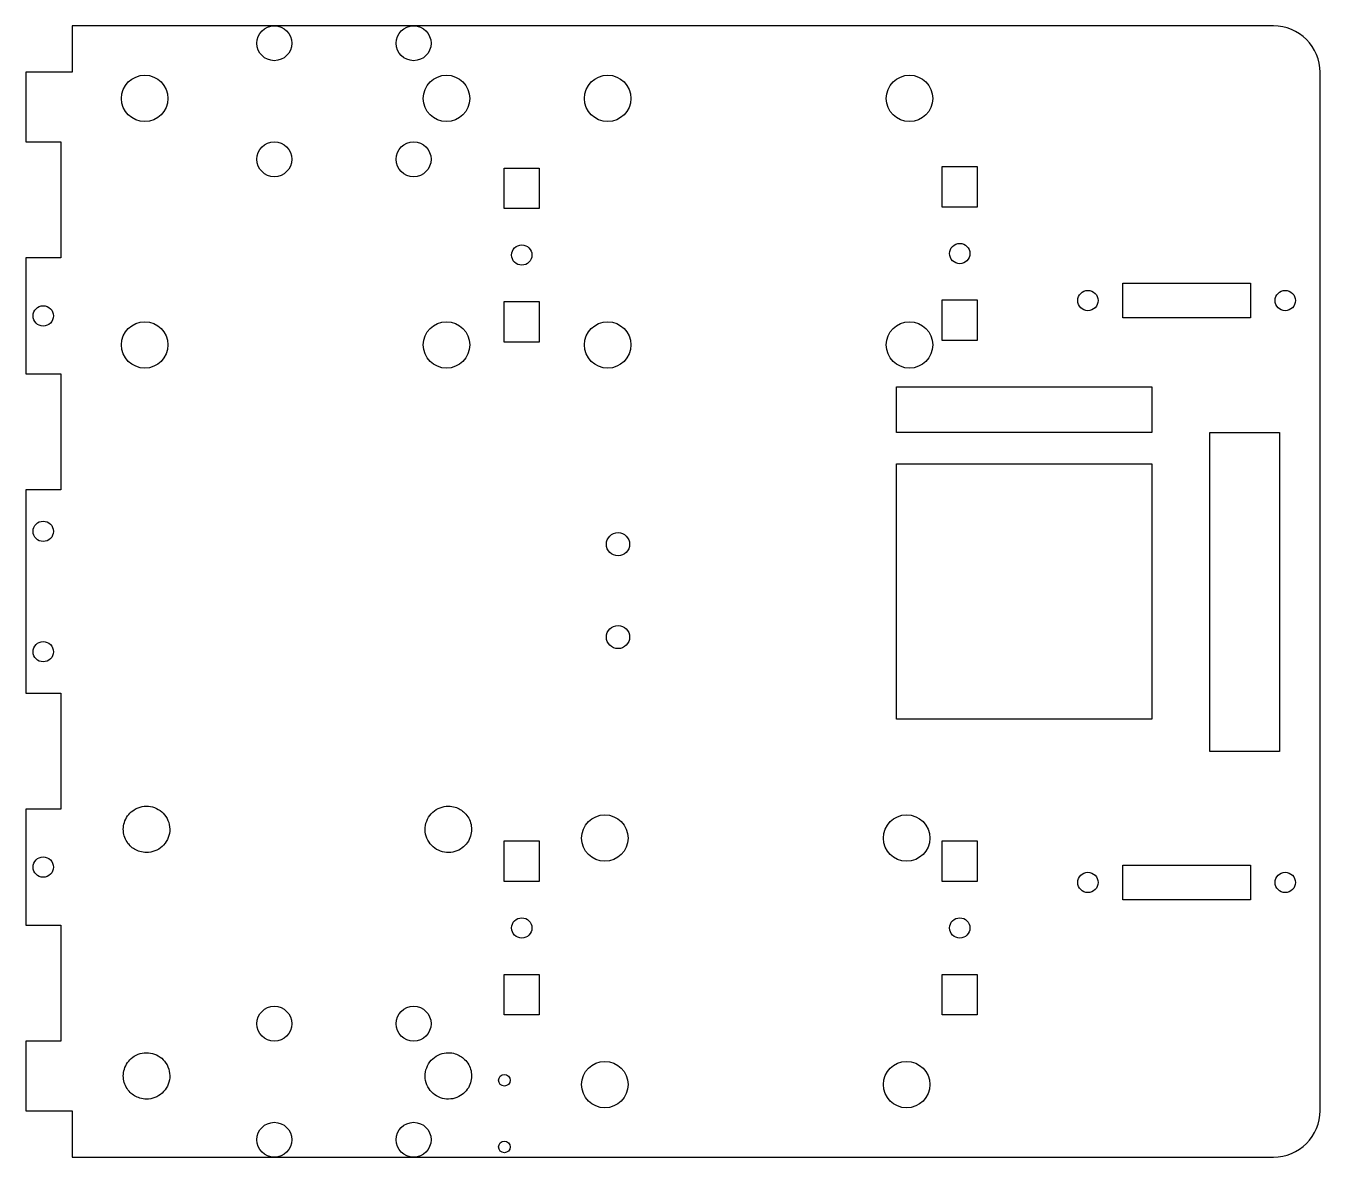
# Model space of a CAD drawing. Header units: millimetres. Extents: x -46 to 177, y -164 to 31.
import ezdxf

# ---------------------------------------------------------------- set-up
doc = ezdxf.new("R2010")
doc.units = ezdxf.units.MM

msp = doc.modelspace()

# ---------------------------------------------------------------- linework, layer by layer
msp.add_lwpolyline([(20.33, -163.5), (168.52, -163.5, 0.414214), (176.52, -155.5), (176.52, 23.5, 0.414214), (168.52, 31.5), (20.33, 31.5), (-3.67, 31.5), (-38.48, 31.5), (-38.48, 23.5), (-46.48, 23.5), (-46.48, 11.5), (-40.48, 11.5), (-40.48, -8.5), (-46.48, -8.5), (-46.48, -28.5), (-40.48, -28.5), (-40.48, -48.5), (-46.48, -48.5), (-46.48, -83.5), (-40.48, -83.5), (-40.48, -103.5), (-46.48, -103.5), (-46.48, -123.5), (-40.48, -123.5), (-40.48, -143.5), (-46.48, -143.5), (-46.48, -155.5), (-38.48, -155.5), (-38.48, -163.5), (-3.67, -163.5)], format="xyb", close=True)
msp.add_lwpolyline([(-3.67, 31.5), (-38.48, 31.5), (-38.48, 23.5), (-46.48, 23.5), (-46.48, 11.5), (-40.48, 11.5), (-40.48, -8.5), (-46.48, -8.5), (-46.48, -28.5), (-40.48, -28.5), (-40.48, -48.5), (-46.48, -48.5), (-46.48, -83.5), (-40.48, -83.5), (-40.48, -103.5), (-46.48, -103.5), (-46.48, -123.5), (-40.48, -123.5), (-40.48, -143.5), (-46.48, -143.5), (-46.48, -155.5), (-38.48, -155.5), (-38.48, -163.5), (-3.67, -163.5)])
msp.add_lwpolyline([(20.33, -163.5), (168.52, -163.5, 0.414214), (176.52, -155.5), (176.52, 23.5, 0.414214), (168.52, 31.5), (20.33, 31.5)], format="xyb")
for points in [[(35.96, 7), (41.96, 7), (41.96, 0), (35.96, 0)], [(111.43, 7.26), (117.43, 7.26), (117.43, 0.26), (111.43, 0.26)], [(164.52, -12.85), (164.52, -18.85), (142.52, -18.85), (142.52, -12.85)], [(35.96, -16), (41.96, -16), (41.96, -23), (35.96, -23)], [(111.43, -22.74), (111.43, -15.74), (117.43, -15.74), (117.43, -22.74)], [(103.52, -30.73), (147.52, -30.73), (147.52, -38.61), (103.52, -38.61)], [(157.52, -38.58), (169.52, -38.58), (169.52, -93.58), (157.52, -93.58)], [(103.52, -44), (147.52, -44), (147.52, -88), (103.52, -88)], [(35.96, -109), (41.96, -109), (41.96, -116), (35.96, -116)], [(111.43, -109), (117.43, -109), (117.43, -116), (111.43, -116)], [(164.52, -113.15), (164.52, -119.15), (142.52, -119.15), (142.52, -113.15)], [(35.96, -139), (35.96, -132), (41.96, -132), (41.96, -139)], [(111.43, -132), (117.43, -132), (117.43, -139), (111.43, -139)]]:
    msp.add_lwpolyline(points, close=True)
for centre, radius in [((-3.67, 28.5), 3), ((20.33, 28.5), 3), ((-26, 19), 4), ((26, 19), 4), ((53.77, 19), 4), ((105.77, 19), 4), ((-3.67, 8.5), 3), ((20.33, 8.5), 3), ((38.96, -8), 1.75), ((114.43, -7.74), 1.75), ((136.52, -15.85), 1.75), ((170.52, -15.85), 1.75), ((-43.48, -18.5), 1.75), ((-26, -23.5), 4), ((26, -23.5), 4), ((53.77, -23.5), 4), ((105.77, -23.5), 4), ((-43.48, -55.63), 1.75), ((55.55, -57.85), 2), ((55.55, -73.85), 2), ((-43.48, -76.38), 1.75), ((53.28, -108.5), 4), ((105.28, -108.5), 4), ((-43.48, -113.5), 1.75), ((136.52, -116.15), 1.75), ((170.52, -116.15), 1.75), ((38.96, -124), 1.75), ((114.43, -124), 1.75), ((-3.67, -140.5), 3), ((20.33, -140.5), 3), ((53.28, -151), 4), ((105.28, -151), 4), ((35.97, -150.25), 1), ((-3.67, -160.5), 3), ((20.33, -160.5), 3), ((35.97, -161.75), 1)]:
    msp.add_circle(centre, radius)
for points in [[(-25.69, -111), (-24.71, -111), (-23.73, -110.62), (-22.26, -109.29), (-21.78, -108.32), (-21.62, -106.31), (-21.94, -105.27), (-23.18, -103.74), (-24.06, -103.22), (-25.96, -102.89), (-26.98, -103.09), (-28.53, -104.06), (-29.1, -104.74), (-29.7, -106.27), (-29.77, -107.09), (-29.43, -108.61), (-29.05, -109.31), (-28.05, -110.29), (-27.48, -110.63), (-26.49, -110.94), (-26.09, -111), (-25.69, -111)], [(26.32, -103), (25.34, -103), (24.36, -103.38), (22.89, -104.71), (22.41, -105.68), (22.25, -107.69), (22.57, -108.73), (23.81, -110.26), (24.69, -110.78), (26.59, -111.11), (27.6, -110.91), (29.15, -109.94), (29.73, -109.26), (30.33, -107.73), (30.39, -106.91), (30.06, -105.39), (29.67, -104.69), (28.67, -103.71), (28.11, -103.37), (27.12, -103.06), (26.72, -103), (26.32, -103)], [(-25.69, -153.5), (-24.71, -153.5), (-23.73, -153.12), (-22.26, -151.79), (-21.78, -150.82), (-21.62, -148.81), (-21.94, -147.77), (-23.18, -146.24), (-24.06, -145.72), (-25.96, -145.39), (-26.98, -145.59), (-28.53, -146.56), (-29.1, -147.24), (-29.7, -148.77), (-29.77, -149.59), (-29.43, -151.11), (-29.05, -151.81), (-28.05, -152.79), (-27.48, -153.13), (-26.49, -153.44), (-26.09, -153.5), (-25.69, -153.5)], [(26.32, -145.5), (25.34, -145.5), (24.36, -145.88), (22.89, -147.21), (22.41, -148.18), (22.25, -150.19), (22.57, -151.23), (23.81, -152.76), (24.69, -153.28), (26.59, -153.61), (27.6, -153.41), (29.15, -152.44), (29.73, -151.76), (30.33, -150.23), (30.39, -149.41), (30.06, -147.89), (29.67, -147.19), (28.67, -146.21), (28.11, -145.87), (27.12, -145.56), (26.72, -145.5), (26.32, -145.5)]]:
    msp.add_open_spline(points, degree=3, knots=[-6.283185, -6.283185, -6.283185, -6.283185, -5.547879, -5.547879, -4.792641, -4.792641, -4.030942, -4.030942, -3.314439, -3.314439, -2.584536, -2.584536, -1.945472, -1.945472, -1.352731, -1.352731, -0.779999, -0.779999, -0.3, -0.3, 0, 0, 0, 0])

doc.saveas('drawing.dxf')
